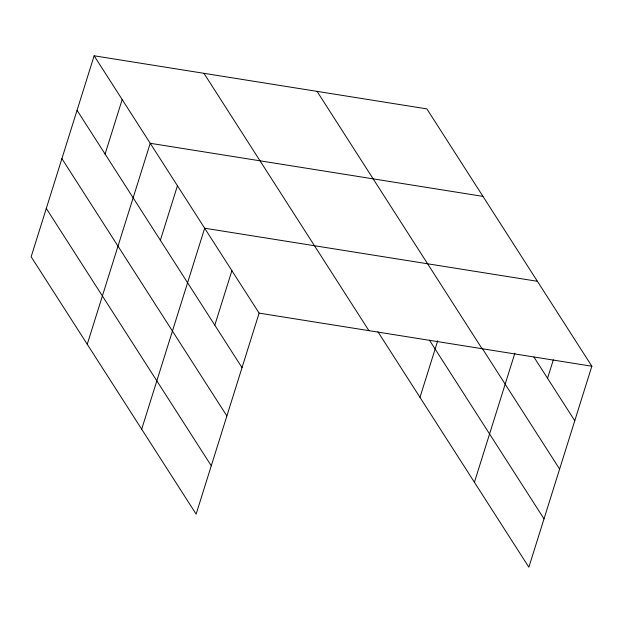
<?xml version="1.0" encoding="UTF-8"?>
<svg xmlns="http://www.w3.org/2000/svg" width="623" height="623" viewBox="0 0 623 623"><rect width="100%" height="100%" fill="white"/><g stroke="black" fill="none" stroke-linecap="round" stroke-linejoin="round"><path stroke-width="0.93" d="M94.135 55.797L31.15 256.777L196.128 514.107L259.106 313.128L94.135 55.797L426.872 108.893L591.85 366.223L528.865 567.203L377.912 331.748M105.092 154.06L122.178 99.548M87.243 344.27L150.229 143.29L482.965 196.385M160.36 240.268L177.446 185.747M141.686 429.192L204.671 228.213L537.408 281.3M214.803 325.19L231.888 270.67M419.98 397.365L437.728 340.734M474.422 482.28L514.894 353.148M547.547 378.278L553.333 359.798M259.106 313.128L591.85 366.223M533.934 357.049L574.764 420.735M482.14 348.226L559.618 469.072M317.068 91.371L482.046 348.701M429.418 340.119L544.011 518.866M203.939 73.319L368.917 330.649M77.05 110.318L242.028 367.648M61.903 158.647L226.881 415.977M46.297 208.448L211.275 465.778"/></g></svg>
